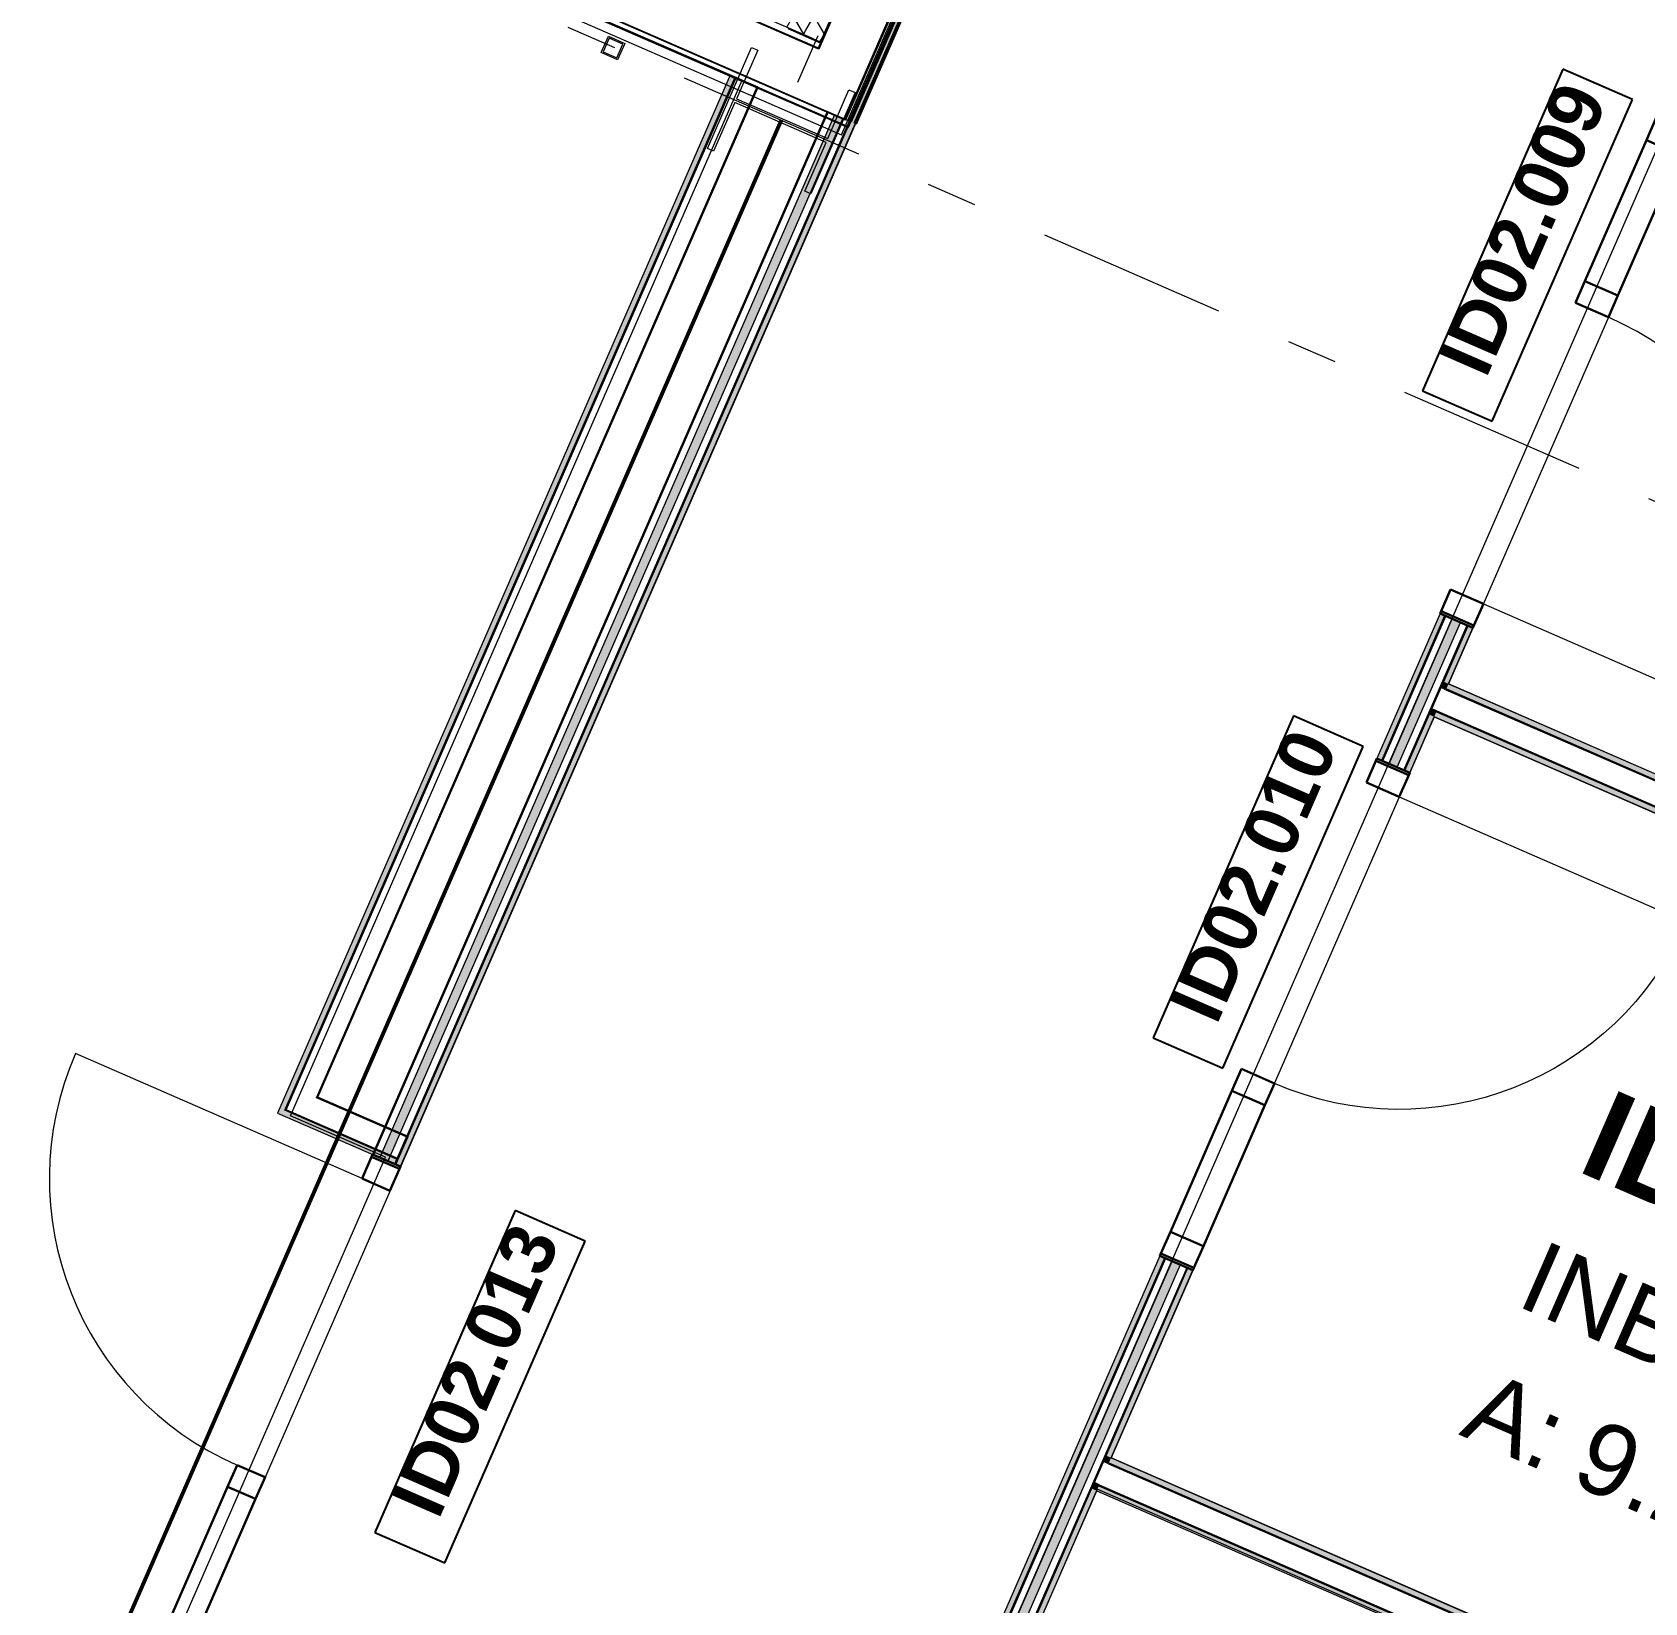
# Model space of a CAD drawing. Header units: millimetres. Extents: x -50172 to 90294, y -80883 to 956680.
# Drawn here: x -126 to 4361, y -10666 to -6295 of the extents above; entities that cross this region are included whole.
import ezdxf
from ezdxf.enums import TextEntityAlignment as Align

# ---------------------------------------------------------------- set-up
doc = ezdxf.new("R2010")
doc.units = ezdxf.units.MM
doc.header["$MEASUREMENT"] = 0
doc.linetypes.add('Double Dashed', pattern=[1093.611073, 529.166651, -211.666656, 141.111112, -211.666656])
for name, color, linetype in [('A-25-M_Wall_Int', 7, 'Continuous'), ('COLUMN.IFC Import', 7, 'Continuous'), ('New_A-05-M_Gross_Int_Circulation', 7, 'Continuous'), ('New_A-15-MG_Structural_Grid_Phase_2', 7, 'Continuous'), ('New_A-20-M_Floor_Slab', 7, 'Continuous'), ('New_A-25-M_Wall_Ext', 7, 'Continuous'), ('New_A-25-M_Wall_Int', 7, 'Continuous'), ('New_A-35-M_FFE-Zone', 7, 'Continuous'), ('New_ArchiCAD Door Markers', 7, 'Continuous'), ('New_ArchiCAD Doors', 7, 'Continuous')]:
    doc.layers.add(name, color=color, linetype=linetype)
for name, color, linetype, lineweight, true_color in [('A-25-M_Wall_Int_Pen_No__107', 7, 'Continuous', 15, 0xa6a6a6), ('A-25-M_Wall_Int_Pen_No__27', 7, 'Continuous', 50, 0x2a2a2a), ('New_A-05-M_Gross_Int_Circulation_Pen_No__74', 7, 'Continuous', 20, 0x606060), ('New_A-15-MG_Structural_Grid_Phase_2_Pen_No__222', 7, 'Continuous', 13, 0x65af33), ('New_A-25-M_Wall_Ext_Pen_No__107', 7, 'Continuous', 15, 0xa6a6a6), ('New_A-25-M_Wall_Int_Pen_No__107', 7, 'Continuous', 15, 0xa6a6a6), ('New_A-35-M_FFE-Zone_Pen_No__74', 7, 'Continuous', 20, 0x606060), ('New_ArchiCAD Doors_Pen_No__43', 7, 'Continuous', 30, 0x444444), ('New_ArchiCAD Doors_Pen_No__63', 7, 'Continuous', 20, 0x606060)]:
    doc.layers.add(name, color=color, linetype=linetype, lineweight=lineweight, true_color=true_color)
for name, color, linetype, lineweight in [('COLUMN.IFC Import_Pen_No__2', 8, 'Continuous', 15), ('New_A-20-M_Floor_Slab_Pen_No__89', 8, 'Continuous', 20), ('New_A-25-M_Wall_Ext_Pen_No__1', 7, 'Continuous', 13), ('New_A-25-M_Wall_Ext_Pen_No__87', 8, 'Continuous', 20), ('New_A-25-M_Wall_Int_Pen_No__1', 7, 'Continuous', 13), ('New_A-95-P_Drawing_Pen_No__156', 5, 'Continuous', 50), ('New_ArchiCAD Door Markers_Pen_No__1', 7, 'Continuous', 13), ('New_ArchiCAD Door Markers_Pen_No__5', 7, 'Continuous', 25), ('New_ArchiCAD Doors_Pen_No__1', 7, 'Continuous', 13), ('New_ArchiCAD Zone Stamps_Pen_No__9', 7, 'Continuous', 13)]:
    doc.layers.add(name, color=color, linetype=linetype, lineweight=lineweight)
doc.styles.add('GENERATED_STYLE_1', font='')
doc.styles.add('GENERATED_STYLE_2', font='')
doc.styles.add('GENERATED_STYLE_3', font='')
doc.styles.add('GENERATED_STYLE_4', font='')
doc.styles.get('GENERATED_STYLE_1').set_extended_font_data('Swis721 BT', bold=True)
doc.styles.get('GENERATED_STYLE_2').set_extended_font_data('Arial', bold=True)
doc.styles.get('GENERATED_STYLE_3').set_extended_font_data('Arial')
doc.styles.get('GENERATED_STYLE_4').set_extended_font_data('Swis721 BT')
doc.linetypes.add('Double Slash', pattern='A,0,[1,EC-MA-00-02-DR-A-00368 Phase 2 Central Wing Second Floor GA-S2-P161.Shx,S=15.679012,R=0,X=0,Y=0],-1975.555563,0', length=1975.555563)
pattern_1 = [(60, (0, 0), (-43.30127, 25), []), (120, (0, 0), (43.30127, 25), [])]
pattern_2 = [(0, (0, 0), (0, 200), [])]
pattern_3 = [(156.4404, (0, 0), (69.2305, 158.7675), [0, -100]), (156.4404, (-80.45, -59.4), (69.2305, 158.7675), [0, -100])]

# ---------------------------------------------------------------- blocks, each defined once
blk = doc.blocks.new('PA_Waiting_INB 2110_10_1', base_point=(-1510.8, -9767.7))
at = {"layer": 'New_A-05-M_Gross_Int_Circulation_Pen_No__74', "linetype": 'Continuous'}
for p, q in [((1849.2, -6429), (-1090.5, -5147.1)), ((592.6, -9311), (1849.2, -6429)), ((856.7, -9426.2), (592.6, -9311)), ((253.1, -10810.3), (856.7, -9426.2))]:
    blk.add_line(p, q, dxfattribs=at)
at = {"layer": 'New_ArchiCAD Zone Stamps_Pen_No__9'}
for tag, height, style, p in [('ROOM_NAME', 250, 'GENERATED_STYLE_2', (-1863.3, -8417.5)), ('zoneNameLine2', 250, 'GENERATED_STYLE_2', (-2051.7, -8849.7)), ('ROOM_NUMBER', 200, 'GENERATED_STYLE_3', (-2240.1, -9270.4)), ('measuredAreaCode', 200, 'GENERATED_STYLE_3', (-2397.1, -9630.5)), ('DUMMY_649', 200, 'GENERATED_STYLE_3', (-2089.7, -9764.5)), ('DUMMY_650', 200, 'GENERATED_STYLE_3', (-1600.4, -9977.9)), ('DUMMY_651', 133.3, 'GENERATED_STYLE_3', (-1321.1, -10084.5))]:
    blk.add_attdef(tag, text='', height=height, rotation=336.4404, dxfattribs=dict(at, style=style)).set_placement(p, align=Align.TOP_LEFT)
blk = doc.blocks.new('Corridor 03-Second_INB 2158_22_1', base_point=(54.1, -14767.2))
at = {"layer": 'New_A-05-M_Gross_Int_Circulation_Pen_No__74', "linetype": 'Continuous'}
for p, q in [((4139.7, -2019.4), (-3832.6, -20302.4)), ((-4600.5, -27249.5), (6195.4, -2490.9))]:
    blk.add_line(p, q, dxfattribs=at)
at = {"layer": 'New_ArchiCAD Zone Stamps_Pen_No__9'}
for tag, height, style, p in [('zoneNameLine2', 250, 'GENERATED_STYLE_2', (-1206.8, -16020.4)), ('ROOM_NAME', 250, 'GENERATED_STYLE_2', (-1638.9, -15832)), ('measuredAreaCode', 200, 'GENERATED_STYLE_3', (-414.5, -16354.4)), ('DUMMY_650', 200, 'GENERATED_STYLE_3', (-67.1, -15557.7)), ('ROOM_NUMBER', 200, 'GENERATED_STYLE_3', (-774.6, -16197.4)), ('DUMMY_651', 133.3, 'GENERATED_STYLE_3', (54.7, -15263.2)), ('DUMMY_649', 200, 'GENERATED_STYLE_3', (-280.5, -16047))]:
    blk.add_attdef(tag, text='', height=height, rotation=66.4404, dxfattribs=dict(at, style=style)).set_placement(p, align=Align.TOP_LEFT)
blk = doc.blocks.new('Single Office_INB 2114_25_1', base_point=(5777.8, -7983.6))
at = {"layer": 'New_A-35-M_FFE-Zone_Pen_No__74', "linetype": 'Continuous'}
for p, q in [((4714.8, -6046.2), (3815.4, -8108.7)), ((3815.4, -8108.7), (7547.1, -9735.9))]:
    blk.add_line(p, q, dxfattribs=at)
at = {"layer": 'New_ArchiCAD Zone Stamps_Pen_No__9'}
for tag, height, style, p in [('ROOM_NAME', 250, 'GENERATED_STYLE_2', (5276.7, -6568.6)), ('zoneNameLine2', 250, 'GENERATED_STYLE_2', (5088.2, -7000.8)), ('ROOM_NUMBER', 200, 'GENERATED_STYLE_3', (4899.8, -7421.5)), ('measuredAreaCode', 200, 'GENERATED_STYLE_3', (4742.8, -7781.6)), ('DUMMY_649', 200, 'GENERATED_STYLE_3', (5050.2, -7915.6)), ('DUMMY_650', 200, 'GENERATED_STYLE_3', (5399.7, -8068)), ('DUMMY_651', 133.3, 'GENERATED_STYLE_3', (5679, -8174.6))]:
    blk.add_attdef(tag, text='', height=height, rotation=336.4404, dxfattribs=dict(at, style=style)).set_placement(p, align=Align.TOP_LEFT)
blk = doc.blocks.new('Single Office_INB 2113_26_1', base_point=(4956.9, -9895.4))
at = {"layer": 'New_A-35-M_FFE-Zone_Pen_No__74', "linetype": 'Continuous'}
for p, q in [((3775.5, -8200.4), (2876.1, -10262.8)), ((7507.1, -9827.5), (3775.5, -8200.4)), ((2876.1, -10262.8), (6607.8, -11890))]:
    blk.add_line(p, q, dxfattribs=at)
at = {"layer": 'New_ArchiCAD Zone Stamps_Pen_No__9'}
for tag, height, style, p in [('ROOM_NAME', 250, 'GENERATED_STYLE_2', (4455.7, -8801)), ('zoneNameLine2', 250, 'GENERATED_STYLE_2', (4267.3, -9233.2)), ('ROOM_NUMBER', 200, 'GENERATED_STYLE_3', (4078.9, -9653.9)), ('measuredAreaCode', 200, 'GENERATED_STYLE_3', (3921.8, -10014)), ('DUMMY_649', 200, 'GENERATED_STYLE_3', (4229.2, -10148)), ('DUMMY_650', 200, 'GENERATED_STYLE_3', (4578.8, -10300.4)), ('DUMMY_651', 133.3, 'GENERATED_STYLE_3', (4858, -10407))]:
    blk.add_attdef(tag, text='', height=height, rotation=336.4404, dxfattribs=dict(at, style=style)).set_placement(p, align=Align.TOP_LEFT)
blk = doc.blocks.new('Single Office_INB 2109_27_1', base_point=(3821.6, -12313.9))
at = {"layer": 'New_A-35-M_FFE-Zone_Pen_No__74', "linetype": 'Continuous'}
for p, q in [((2837.9, -10350.4), (1936.8, -12416.9)), ((6587, -11985.2), (2837.9, -10350.4))]:
    blk.add_line(p, q, dxfattribs=at)
at = {"layer": 'New_ArchiCAD Zone Stamps_Pen_No__9'}
for tag, height, style, p in [('ROOM_NAME', 250, 'GENERATED_STYLE_2', (3482.7, -10969.7)), ('zoneNameLine2', 250, 'GENERATED_STYLE_2', (3294.3, -11401.8)), ('ROOM_NUMBER', 200, 'GENERATED_STYLE_3', (3105.8, -11822.5)), ('measuredAreaCode', 200, 'GENERATED_STYLE_3', (2948.8, -12182.6)), ('DUMMY_649', 200, 'GENERATED_STYLE_3', (3256.2, -12316.7)), ('DUMMY_650', 200, 'GENERATED_STYLE_3', (3605.7, -12469.1)), ('DUMMY_651', 133.3, 'GENERATED_STYLE_3', (3885, -12575.6))]:
    blk.add_attdef(tag, text='', height=height, rotation=336.4404, dxfattribs=dict(at, style=style)).set_placement(p, align=Align.TOP_LEFT)
blk = doc.blocks.new('Slab_4_1', base_point=(-34879.7, -33019))
at = {"layer": 'New_A-20-M_Floor_Slab_Pen_No__89', "linetype": 'Continuous', "flags": 128}
blk.add_lwpolyline([(10933.1, -26822.8), (1863.4, -22868), (9871.7, -4502.5), (4224.7, -2040.2), (4133, -2000.1), (2145.4, -6558.2), (-3142, -4252.6), (-10743.6, -11326.4), (-11126.4, -10915), (-34879.7, -33019)], dxfattribs=at)
blk = doc.blocks.new('Slab_15_1', base_point=(4125, -1996.7))
at = {"layer": 'New_A-20-M_Floor_Slab_Pen_No__89', "linetype": 'Continuous', "flags": 128}
blk.add_lwpolyline([(4125, -1996.7), (827.5, -558.8), (-3165, -4274), (2126, -6581.1)], close=True, dxfattribs=at)
blk = doc.blocks.new('Wall_130_1', base_point=(2784.5, -10222.8))
at = {"layer": 'New_A-25-M_Wall_Int_Pen_No__107', "linetype": 'Continuous', "lineweight": 0, "true_color": 0x535353}
for points in [[(2868.9, -10279.3), (6614.3, -11912.5), (6615.5, -11909.7), (2870.1, -10276.6)], [(2842.2, -10340.7), (6587.6, -11973.9), (6588.8, -11971.2), (2843.4, -10338)]]:
    blk.add_hatch(color=251, dxfattribs=at).paths.add_polyline_path(points)
at = {"layer": 'New_A-25-M_Wall_Int_Pen_No__107', "linetype": 'Continuous'}
for points in [[(2870.1, -10276.6), (6615.5, -11909.7), (6621.5, -11896), (2876.1, -10262.8)], [(2836.2, -10354.5), (6581.6, -11987.6), (6587.6, -11973.9), (2842.2, -10340.7)]]:
    blk.add_hatch(color=256, dxfattribs=at).paths.add_polyline_path(points)
at = {"layer": 'New_A-25-M_Wall_Int_Pen_No__1', "linetype": 'Continuous'}
for p, q in [((2870.1, -10276.6), (6615.5, -11909.7)), ((2868.9, -10279.3), (6614.3, -11912.5)), ((2842.2, -10340.7), (6587.6, -11973.9)), ((2843.4, -10338), (6588.8, -11971.2))]:
    blk.add_line(p, q, dxfattribs=at)
at = {"layer": 'New_A-25-M_Wall_Int_Pen_No__1', "linetype": 'Continuous', "flags": 128}
for points in [[(6621.5, -11896), (2876.1, -10262.8)], [(2836.2, -10354.5), (6581.6, -11987.6)], [(6588.8, -11971.2), (6614.3, -11912.5)], [(6614.3, -11912.5), (6615.5, -11909.7)], [(6615.5, -11909.7), (6621.5, -11896)], [(6581.6, -11987.6), (6587.6, -11973.9)], [(6587.6, -11973.9), (6588.8, -11971.2)]]:
    blk.add_lwpolyline(points, dxfattribs=at)
blk = doc.blocks.new('Wall_131_1', base_point=(3723.8, -8068.7))
at = {"layer": 'New_A-25-M_Wall_Int_Pen_No__107', "linetype": 'Continuous', "lineweight": 0, "true_color": 0x535353}
for points in [[(3808.2, -8125.2), (7553.6, -9758.4), (7554.8, -9755.6), (3809.4, -8122.4)], [(3781.5, -8186.6), (7526.9, -9819.8), (7528.1, -9817), (3782.7, -8183.9)]]:
    blk.add_hatch(color=251, dxfattribs=at).paths.add_polyline_path(points)
at = {"layer": 'New_A-25-M_Wall_Int_Pen_No__107', "linetype": 'Continuous'}
for points in [[(3809.4, -8122.4), (7554.8, -9755.6), (7560.8, -9741.9), (3815.4, -8108.7)], [(3775.5, -8200.4), (7520.9, -9833.5), (7526.9, -9819.8), (3781.5, -8186.6)]]:
    blk.add_hatch(color=256, dxfattribs=at).paths.add_polyline_path(points)
at = {"layer": 'New_A-25-M_Wall_Int_Pen_No__1', "linetype": 'Continuous'}
for p, q in [((3809.4, -8122.4), (7554.8, -9755.6)), ((3808.2, -8125.2), (7553.6, -9758.4)), ((3781.5, -8186.6), (7526.9, -9819.8)), ((3782.7, -8183.9), (7528.1, -9817))]:
    blk.add_line(p, q, dxfattribs=at)
at = {"layer": 'New_A-25-M_Wall_Int_Pen_No__1', "linetype": 'Continuous', "flags": 128}
for points in [[(7547.1, -9735.9), (3815.4, -8108.7)], [(3775.5, -8200.4), (7520.9, -9833.5)], [(7528.1, -9817), (7553.6, -9758.4)], [(7553.6, -9758.4), (7554.8, -9755.6)], [(7554.8, -9755.6), (7560.8, -9741.9)], [(7520.9, -9833.5), (7526.9, -9819.8)], [(7526.9, -9819.8), (7528.1, -9817)]]:
    blk.add_lwpolyline(points, dxfattribs=at)
blk = doc.blocks.new('Wall_156_1', base_point=(556.4, -9303.3))
at = {"layer": 'New_A-25-M_Wall_Int_Pen_No__107', "linetype": 'Continuous'}
blk.add_hatch(color=256, dxfattribs=at).paths.add_polyline_path([(576.2, -9295.6), (1829.8, -6420.6), (1816.1, -6414.6), (556.4, -9303.3)])
at = {"layer": 'New_A-25-M_Wall_Int_Pen_No__107', "linetype": 'Continuous', "lineweight": 0, "true_color": 0x535353}
for points in [[(580.1, -9294), (1832.6, -6421.8), (1829.8, -6420.6), (576.2, -9295.6)], [(668.3, -9259.4), (1894, -6448.5), (1891.2, -6447.4), (664.4, -9261)]]:
    blk.add_hatch(color=251, dxfattribs=at).paths.add_polyline_path(points)
at = {"layer": 'New_A-25-M_Wall_Int_Pen_No__1', "linetype": 'Continuous'}
for p, q in [((576.2, -9295.6), (1829.8, -6420.6)), ((580.1, -9294), (1832.6, -6421.8)), ((664.4, -9261), (1891.2, -6447.4))]:
    blk.add_line(p, q, dxfattribs=at)
at = {"layer": 'New_A-25-M_Wall_Int_Pen_No__1', "linetype": 'Continuous', "flags": 128}
for points in [[(1816.1, -6414.6), (556.4, -9303.3)], [(1894, -6448.5), (1816.1, -6414.6)], [(668.3, -9259.4), (1894, -6448.5)]]:
    blk.add_lwpolyline(points, dxfattribs=at)
blk = doc.blocks.new('Wall_157_1', base_point=(885.8, -9446.9))
at = {"layer": 'New_A-25-M_Wall_Int_Pen_No__107', "linetype": 'Continuous', "lineweight": 0, "true_color": 0x535353}
for points in [[(919.7, -9369), (668.3, -9259.4), (664.4, -9261), (918.5, -9371.8)], [(893, -9430.5), (580.1, -9294), (576.2, -9295.6), (891.8, -9433.2)]]:
    blk.add_hatch(color=251, dxfattribs=at).paths.add_polyline_path(points)
at = {"layer": 'New_A-25-M_Wall_Int_Pen_No__107', "linetype": 'Continuous'}
blk.add_hatch(color=256, dxfattribs=at).paths.add_polyline_path([(891.8, -9433.2), (576.2, -9295.6), (556.4, -9303.3), (885.8, -9446.9)])
at = {"layer": 'New_A-25-M_Wall_Int_Pen_No__1', "linetype": 'Continuous'}
for p, q in [((918.5, -9371.8), (664.4, -9261)), ((891.8, -9433.2), (576.2, -9295.6)), ((893, -9430.5), (580.1, -9294))]:
    blk.add_line(p, q, dxfattribs=at)
at = {"layer": 'New_A-25-M_Wall_Int_Pen_No__1', "linetype": 'Continuous', "flags": 128}
for points in [[(919.7, -9369), (668.3, -9259.4)], [(556.4, -9303.3), (885.8, -9446.9)], [(885.8, -9446.9), (919.7, -9369)]]:
    blk.add_lwpolyline(points, dxfattribs=at)
blk = doc.blocks.new('*X754')
at = {"layer": 'New_A-25-M_Wall_Int_Pen_No__107', "linetype": 'Continuous'}
blk.add_hatch(color=256, dxfattribs=at).paths.add_polyline_path([(2550.6, -10851.8), (2573.5, -10861.8), (3069.1, -9725.1), (3046.2, -9715.1)])
blk = doc.blocks.new('*X755')
at = {"layer": 'New_A-25-M_Wall_Int_Pen_No__107', "linetype": 'Continuous'}
blk.add_hatch(color=256, dxfattribs=at).paths.add_polyline_path([(3649.8, -8331), (3672.7, -8341), (3848.6, -7937.7), (3825.6, -7927.7)])
blk = doc.blocks.new('Door with Sidelight on Side 2 19_2')
at = {"layer": 'New_ArchiCAD Doors_Pen_No__1', "linetype": 'Continuous'}
for p, q in [((-755, -15), (-755, 0)), ((755, -15), (755, 0)), ((-755, -18), (-755, -15)), ((-755, -38), (-755, -18)), ((-755, -63), (-755, -38)), ((755, -18), (755, -15)), ((755, -38), (755, -18)), ((755, -63), (755, -38)), ((-755, -82), (-755, -63)), ((-755, -85), (-755, -82)), ((-755, -100), (-755, -85)), ((755, -82), (755, -63)), ((755, -85), (755, -82)), ((755, -100), (755, -85))]:
    blk.add_line(p, q, dxfattribs=at)
at = {"layer": 'New_ArchiCAD Doors_Pen_No__43', "linetype": 'Continuous'}
for p, q in [((-748, 0), (-755, 0)), ((-755, 0), (-755, -100)), ((-682, 0), (-748, 0)), ((-748, 0), (-748, -100)), ((-254, 0), (-682, 0)), ((-682, 0), (-682, -100)), ((-682, -100), (-682, 0)), ((-254, -100), (-254, 0)), ((-188, 0), (-254, 0)), ((-254, 0), (-254, -100)), ((-188, -100), (-188, 0)), ((748, 0), (682, 0)), ((682, 0), (682, -100)), ((748, 0), (755, 0)), ((748, -100), (748, 0)), ((755, 0), (755, -100)), ((-748, -100), (-755, -100)), ((-748, -100), (-682, -100)), ((-682, -100), (-254, -100)), ((-254, -100), (-188, -100)), ((682, -100), (748, -100)), ((748, -100), (755, -100))]:
    blk.add_line(p, q, dxfattribs=at)
at = {"layer": 'New_ArchiCAD Doors_Pen_No__63', "linetype": 'Continuous'}
blk.add_line((682, 0), (682, 870), dxfattribs=at)
blk.add_arc((682, 0), 870, 90, 180, dxfattribs=at)
blk = doc.blocks.new('Door Stamp 17_54')
at = {"layer": 'New_ArchiCAD Door Markers_Pen_No__5', "linetype": 'Continuous'}
for p, q in [((770.5, 292.3), (-206.6, 292.3)), ((-206.6, 292.3), (-206.6, 80.5)), ((770.5, 80.5), (770.5, 292.3)), ((-206.6, 80.5), (770.5, 80.5)), ((-206.6, 80.5), (770.5, 80.5))]:
    blk.add_line(p, q, dxfattribs=at)
at = {"layer": 'New_ArchiCAD Door Markers_Pen_No__1', "style": 'GENERATED_STYLE_1'}
blk.add_attdef('AC_WIDO_ID', text='', height=150, dxfattribs=at).set_placement((-147.8, 124.7), align=Align.BOTTOM_LEFT)
blk = doc.blocks.new('Door with Sidelight on Side 2 19')
at = {"layer": 'New_ArchiCAD Doors_Pen_No__1', "linetype": 'Continuous'}
for p, q in [((-755, 0), (-755, -15)), ((755, 0), (755, -15)), ((-755, -15), (-755, -18)), ((-755, -18), (-755, -38)), ((-755, -38), (-755, -63)), ((755, -15), (755, -18)), ((755, -18), (755, -38)), ((755, -38), (755, -63)), ((-755, -63), (-755, -82)), ((-755, -82), (-755, -85)), ((-755, -85), (-755, -100)), ((755, -63), (755, -82)), ((755, -82), (755, -85)), ((755, -85), (755, -100))]:
    blk.add_line(p, q, dxfattribs=at)
at = {"layer": 'New_ArchiCAD Doors_Pen_No__43', "linetype": 'Continuous'}
for p, q in [((-748, 0), (-755, 0)), ((-755, 0), (-755, -100)), ((-682, 0), (-748, 0)), ((-748, 0), (-748, -100)), ((-254, 0), (-682, 0)), ((-682, 0), (-682, -100)), ((-682, -100), (-682, 0)), ((-254, -100), (-254, 0)), ((-188, 0), (-254, 0)), ((-254, 0), (-254, -100)), ((-188, -100), (-188, 0)), ((748, 0), (682, 0)), ((682, 0), (682, -100)), ((748, 0), (755, 0)), ((748, -100), (748, 0)), ((755, 0), (755, -100)), ((-748, -100), (-755, -100)), ((-748, -100), (-682, -100)), ((-682, -100), (-254, -100)), ((-254, -100), (-188, -100)), ((682, -100), (748, -100)), ((748, -100), (755, -100))]:
    blk.add_line(p, q, dxfattribs=at)
at = {"layer": 'New_ArchiCAD Doors_Pen_No__63', "linetype": 'Continuous'}
blk.add_line((682, 0), (682, 870), dxfattribs=at)
blk.add_arc((682, 0), 870, 90, 180, dxfattribs=at)
blk = doc.blocks.new('Door Stamp 17_56')
at = {"layer": 'New_ArchiCAD Door Markers_Pen_No__5', "linetype": 'Continuous'}
for p, q in [((770.5, 260), (-206.6, 260)), ((-206.6, 260), (-206.6, 48.3)), ((770.5, 48.3), (770.5, 260)), ((-206.6, 48.3), (770.5, 48.3)), ((-206.6, 48.3), (770.5, 48.3))]:
    blk.add_line(p, q, dxfattribs=at)
at = {"layer": 'New_ArchiCAD Door Markers_Pen_No__1', "style": 'GENERATED_STYLE_1'}
blk.add_attdef('AC_WIDO_ID', text='', height=150, dxfattribs=at).set_placement((-147.8, 93.1), align=Align.BOTTOM_LEFT)
blk = doc.blocks.new('Wall_289_1', base_point=(-1916.9, -21004.6))
at = {"layer": 'New_A-25-M_Wall_Int_Pen_No__107', "linetype": 'Continuous'}
for points in [[(3791.7, -7912.9), (3615.9, -8316.2), (3629.6, -8322.2), (3805.5, -7918.9)], [(3801.7, -8102.7), (3815.4, -8108.7), (3883.4, -7952.9), (3869.6, -7946.9)], [(3801.7, -8102.7), (3795.7, -8116.4), (3809.4, -8122.4), (3815.4, -8108.7)], [(3761.7, -8194.4), (3693.8, -8350.2), (3707.5, -8356.2), (3775.5, -8200.4)], [(3767.7, -8180.6), (3761.7, -8194.4), (3775.5, -8200.4), (3781.5, -8186.6)], [(2516.7, -10837), (2530.4, -10843), (3026.1, -9706.3), (3012.3, -9700.3)], [(2862.4, -10256.8), (2876.1, -10262.8), (3104, -9740.3), (3090.2, -9734.3)], [(2862.4, -10256.8), (2856.4, -10270.6), (2870.1, -10276.6), (2876.1, -10262.8)], [(2594.6, -10871), (2608.3, -10877), (2836.2, -10354.5), (2822.4, -10348.5)], [(2828.4, -10334.7), (2822.4, -10348.5), (2836.2, -10354.5), (2842.2, -10340.7)]]:
    blk.add_hatch(color=256, dxfattribs=at).paths.add_polyline_path(points)
at = {"layer": 'New_A-25-M_Wall_Int_Pen_No__107', "linetype": 'Continuous', "lineweight": 0, "true_color": 0x535353}
for points in [[(3629.6, -8322.2), (3632.4, -8323.4), (3808.2, -7920.1), (3805.5, -7918.9)], [(3766.2, -8176.7), (3768.9, -8177.9), (3869.6, -7946.9), (3866.9, -7945.7)], [(3795.7, -8116.4), (3794.5, -8119.2), (3808.2, -8125.2), (3809.4, -8122.4)], [(3765, -8179.4), (3691, -8349), (3693.8, -8350.2), (3767.7, -8180.6)], [(3766.2, -8176.7), (3765, -8179.4), (3767.7, -8180.6), (3768.9, -8177.9)], [(3768.9, -8177.9), (3767.7, -8180.6), (3781.5, -8186.6), (3782.7, -8183.9)], [(2530.4, -10843), (2533.2, -10844.2), (3028.8, -9707.5), (3026.1, -9706.3)], [(3087.5, -9733.1), (2826.9, -10330.8), (2829.6, -10332), (3090.2, -9734.3)], [(2856.4, -10270.6), (2855.2, -10273.3), (2868.9, -10279.3), (2870.1, -10276.6)], [(2825.7, -10333.5), (2591.8, -10869.8), (2594.6, -10871), (2828.4, -10334.7)], [(2826.9, -10330.8), (2825.7, -10333.5), (2828.4, -10334.7), (2829.6, -10332)], [(2829.6, -10332), (2828.4, -10334.7), (2842.2, -10340.7), (2843.4, -10338)]]:
    blk.add_hatch(color=251, dxfattribs=at).paths.add_polyline_path(points)
at = {"layer": 'New_A-25-M_Wall_Int_Pen_No__1', "linetype": 'Continuous'}
for p, q in [((3629.6, -8322.2), (3805.5, -7918.9)), ((3632.4, -8323.4), (3808.2, -7920.1)), ((3649.8, -8331), (3825.6, -7927.7)), ((3672.7, -8341), (3848.6, -7937.7)), ((3791.7, -7912.9), (3805.5, -7918.9)), ((3805.5, -7918.9), (3808.2, -7920.1)), ((3808.2, -7920.1), (3825.6, -7927.7)), ((3825.6, -7927.7), (3848.6, -7937.7)), ((3848.6, -7937.7), (3866.9, -7945.7)), ((3691, -8349), (3866.9, -7945.7)), ((3768.9, -8177.9), (3869.6, -7946.9)), ((3866.9, -7945.7), (3869.6, -7946.9)), ((3869.6, -7946.9), (3883.4, -7952.9)), ((3808.2, -8125.2), (3794.5, -8119.2)), ((3809.4, -8122.4), (3795.7, -8116.4)), ((3693.8, -8350.2), (3767.7, -8180.6)), ((3767.7, -8180.6), (3781.5, -8186.6)), ((3782.7, -8183.9), (3768.9, -8177.9)), ((3629.6, -8322.2), (3615.9, -8316.2)), ((3632.4, -8323.4), (3629.6, -8322.2)), ((3649.8, -8331), (3632.4, -8323.4)), ((3672.7, -8341), (3649.8, -8331)), ((3691, -8349), (3672.7, -8341)), ((3693.8, -8350.2), (3691, -8349)), ((3707.5, -8356.2), (3693.8, -8350.2)), ((2530.4, -10843), (3026.1, -9706.3)), ((2533.2, -10844.2), (3028.8, -9707.5)), ((2550.6, -10851.8), (3046.2, -9715.1)), ((2573.5, -10861.8), (3069.1, -9725.1)), ((2591.8, -10869.8), (3087.5, -9733.1)), ((2829.6, -10332), (3090.2, -9734.3)), ((3026.1, -9706.3), (3012.3, -9700.3)), ((3028.8, -9707.5), (3026.1, -9706.3)), ((3046.2, -9715.1), (3028.8, -9707.5)), ((3069.1, -9725.1), (3046.2, -9715.1)), ((3087.5, -9733.1), (3069.1, -9725.1)), ((3090.2, -9734.3), (3087.5, -9733.1)), ((3104, -9740.3), (3090.2, -9734.3)), ((2868.9, -10279.3), (2855.2, -10273.3)), ((2870.1, -10276.6), (2856.4, -10270.6)), ((2594.6, -10871), (2828.4, -10334.7)), ((2828.4, -10334.7), (2842.2, -10340.7)), ((2843.4, -10338), (2829.6, -10332))]:
    blk.add_line(p, q, dxfattribs=at)
at = {"layer": 'New_A-25-M_Wall_Int_Pen_No__1', "linetype": 'Continuous', "flags": 128}
for points in [[(3791.7, -7912.9), (3615.9, -8316.2)], [(3815.4, -8108.7), (3883.4, -7952.9)], [(3707.5, -8356.2), (3775.5, -8200.4)], [(3012.3, -9700.3), (2516.7, -10837)], [(2876.1, -10262.8), (3104, -9740.3)], [(2608.3, -10877), (2836.2, -10354.5)]]:
    blk.add_lwpolyline(points, dxfattribs=at)
at = {"layer": 'New_A-25-M_Wall_Int', "color": 250, "lineweight": 50, "true_color": 0x2a2a2a}
for name in ['*X755', '*X754']:
    blk.add_blockref(name, (0, 0), dxfattribs=at)
at = {"layer": 'New_ArchiCAD Door Markers'}
ref = blk.add_blockref('Door Stamp 17_54', (4093.5, -7220.8), dxfattribs=dict(at, rotation=66.44041158399823))
ref.add_attrib('AC_WIDO_ID', 'ID02.009', dxfattribs={"layer": 'New_ArchiCAD Door Markers_Pen_No__1', "color": 7, "height": 150, "rotation": 66.4404, "style": 'GENERATED_STYLE_1'}).set_placement((3960.6, -7279.9), align=Align.BOTTOM_LEFT)
ref = blk.add_blockref('Door Stamp 17_56', (3314.1, -9008.3), dxfattribs=dict(at, rotation=66.44041158399823))
ref.add_attrib('AC_WIDO_ID', 'ID02.010', dxfattribs={"layer": 'New_ArchiCAD Door Markers_Pen_No__1', "color": 7, "height": 150, "rotation": 66.4404, "style": 'GENERATED_STYLE_1'}).set_placement((3210.8, -9079.7), align=Align.BOTTOM_LEFT)
at = {"layer": 'New_ArchiCAD Doors', "color": 251, "linetype": 'Continuous', "lineweight": 20, "true_color": 0x606060, "zscale": 1000, "rotation": 246.4404115839982}
blk.add_blockref('Door with Sidelight on Side 2 19_2', (4185.2, -7260.8), dxfattribs=at)
at = {"layer": 'New_ArchiCAD Doors', "color": 251, "linetype": 'Continuous', "lineweight": 20, "true_color": 0x606060, "xscale": -1, "zscale": 1000, "rotation": 246.4404115839982}
blk.add_blockref('Door with Sidelight on Side 2 19', (3405.7, -9048.3), dxfattribs=at)
blk = doc.blocks.new('*X772')
at = {"layer": 'New_A-25-M_Wall_Int_Pen_No__107', "linetype": 'Continuous'}
blk.add_hatch(color=256, dxfattribs=at).paths.add_polyline_path([(2106.4, -6524.8), (840.7, -9427.3), (863.7, -9437.3), (2129.3, -6534.8)])
blk = doc.blocks.new('Door with Sidelight on Side 2 19_3')
at = {"layer": 'New_ArchiCAD Doors_Pen_No__1', "linetype": 'Continuous'}
for p, q in [((-755, 0), (-755, -3)), ((755, 0), (755, -3)), ((-755, -3), (-755, -22)), ((-755, -22), (-755, -47)), ((755, -3), (755, -22)), ((755, -22), (755, -47)), ((-755, -47), (-755, -67)), ((-755, -67), (-755, -70)), ((-755, -70), (-755, -85)), ((755, -47), (755, -67)), ((755, -67), (755, -70)), ((755, -70), (755, -85))]:
    blk.add_line(p, q, dxfattribs=at)
at = {"layer": 'New_ArchiCAD Doors_Pen_No__43', "linetype": 'Continuous'}
for p, q in [((-748, 0), (-755, 0)), ((-755, 0), (-755, -85)), ((-682, 0), (-748, 0)), ((-748, 0), (-748, -85)), ((-254, 0), (-682, 0)), ((-682, 0), (-682, -85)), ((-682, -85), (-682, 0)), ((-254, -85), (-254, 0)), ((-188, 0), (-254, 0)), ((-254, 0), (-254, -85)), ((-188, -85), (-188, 0)), ((748, 0), (682, 0)), ((682, 0), (682, -85)), ((748, 0), (755, 0)), ((748, -85), (748, 0)), ((755, 0), (755, -85)), ((-748, -85), (-755, -85)), ((-748, -85), (-682, -85)), ((-682, -85), (-254, -85)), ((-254, -85), (-188, -85)), ((682, -85), (748, -85)), ((748, -85), (755, -85))]:
    blk.add_line(p, q, dxfattribs=at)
at = {"layer": 'New_ArchiCAD Doors_Pen_No__63', "linetype": 'Continuous'}
blk.add_line((682, 0), (682, 870), dxfattribs=at)
blk.add_arc((682, 0), 870, 90, 180, dxfattribs=at)
blk = doc.blocks.new('Door Stamp 17_60')
at = {"layer": 'New_ArchiCAD Door Markers_Pen_No__5', "linetype": 'Continuous'}
for p, q in [((770.5, -426.9), (-206.6, -426.9)), ((-206.6, -426.9), (-206.6, -638.7)), ((770.5, -638.7), (770.5, -426.9)), ((-206.6, -638.7), (770.5, -638.7)), ((-206.6, -638.7), (770.5, -638.7))]:
    blk.add_line(p, q, dxfattribs=at)
at = {"layer": 'New_ArchiCAD Door Markers_Pen_No__1', "style": 'GENERATED_STYLE_1'}
blk.add_attdef('AC_WIDO_ID', text='', height=150, dxfattribs=at).set_placement((-147.8, -593.9), align=Align.BOTTOM_LEFT)
blk = doc.blocks.new('Wall_292_1', base_point=(-1449.1, -14836.2))
at = {"layer": 'New_A-25-M_Wall_Int_Pen_No__107', "linetype": 'Continuous', "lineweight": 0, "true_color": 0x535353}
for points in [[(2086.2, -6516), (820.6, -9418.5), (823.3, -9419.7), (2089, -6517.2)], [(2147.6, -6542.8), (882, -9445.3), (884.7, -9446.5), (2150.4, -6544)]]:
    blk.add_hatch(color=251, dxfattribs=at).paths.add_polyline_path(points)
at = {"layer": 'New_A-25-M_Wall_Int_Pen_No__107', "linetype": 'Continuous'}
blk.add_hatch(color=256, dxfattribs=at).paths.add_polyline_path([(884.7, -9446.5), (898.5, -9452.5), (2164.1, -6550), (2150.4, -6544)])
at = {"layer": 'New_A-25-M_Wall_Int_Pen_No__1', "linetype": 'Continuous'}
for p, q in [((2089, -6517.2), (823.3, -9419.7)), ((2106.4, -6524.8), (840.7, -9427.3)), ((2129.3, -6534.8), (863.7, -9437.3)), ((2147.6, -6542.8), (882, -9445.3)), ((2150.4, -6544), (884.7, -9446.5)), ((820.6, -9418.5), (823.3, -9419.7)), ((823.3, -9419.7), (840.7, -9427.3)), ((840.7, -9427.3), (863.7, -9437.3)), ((863.7, -9437.3), (882, -9445.3)), ((882, -9445.3), (884.7, -9446.5)), ((884.7, -9446.5), (898.5, -9452.5))]:
    blk.add_line(p, q, dxfattribs=at)
at = {"layer": 'New_A-25-M_Wall_Int_Pen_No__1', "linetype": 'Continuous', "flags": 128}
for points in [[(2086.2, -6516), (820.6, -9418.5)], [(898.5, -9452.5), (2164.1, -6550)], [(2150.4, -6544), (2086.2, -6516)]]:
    blk.add_lwpolyline(points, dxfattribs=at)
at = {"layer": 'New_A-25-M_Wall_Int', "color": 250, "lineweight": 50, "true_color": 0x2a2a2a}
blk.add_blockref('*X772', (0, 0), dxfattribs=at)
at = {"layer": 'New_ArchiCAD Door Markers'}
ref = blk.add_blockref('Door Stamp 17_60', (518.8, -10110.6), dxfattribs=dict(at, rotation=66.44041158398059))
ref.add_attrib('AC_WIDO_ID', 'ID02.013', dxfattribs={"layer": 'New_ArchiCAD Door Markers_Pen_No__1', "color": 7, "height": 150, "rotation": 66.4404, "style": 'GENERATED_STYLE_1'}).set_placement((1045.2, -10456.5), align=Align.BOTTOM_LEFT)
at = {"layer": 'New_ArchiCAD Doors', "color": 251, "linetype": 'Continuous', "lineweight": 20, "true_color": 0x606060, "zscale": 1000, "rotation": 66.44041158398059}
blk.add_blockref('Door with Sidelight on Side 2 19_3', (518.8, -10110.6), dxfattribs=at)
blk = doc.blocks.new('Wall_370_1', base_point=(2164.1, -6550))
at = {"layer": 'A-25-M_Wall_Int_Pen_No__107', "linetype": 'Continuous'}
blk.add_hatch(color=256, dxfattribs=at).paths.add_polyline_path([(2164.1, -6550), (4145.7, -2005.7), (4131.9, -1999.7), (2150.4, -6544)])
at = {"layer": 'A-25-M_Wall_Int_Pen_No__27', "linetype": 'Continuous', "flags": 128}
for points in [[(4131.9, -1999.7), (2150.4, -6544)], [(2164.1, -6550), (4145.7, -2005.7)]]:
    blk.add_lwpolyline(points, dxfattribs=at)
blk = doc.blocks.new('Wall_391_1', base_point=(1975.2, -6284.3))
at = {"layer": 'New_A-25-M_Wall_Ext_Pen_No__87', "linetype": 'Continuous', "flags": 128}
for points in [[(2066.9, -6324.3), (3981.2, -1934)], [(1977, -6285.1), (2066.9, -6324.3)]]:
    blk.add_lwpolyline(points, dxfattribs=at)
blk = doc.blocks.new('Wall_393_1', base_point=(3981.7, -1934.2))
at = {"layer": 'New_A-25-M_Wall_Ext_Pen_No__87', "linetype": 'Continuous', "flags": 128}
for points in [[(3981.7, -1934.2), (2060.1, -6341)], [(2145.4, -6558.2), (4133, -2000.1)]]:
    blk.add_lwpolyline(points, dxfattribs=at)
blk = doc.blocks.new('Wall_394_1', base_point=(2060.1, -6341))
at = {"layer": 'New_A-25-M_Wall_Ext_Pen_No__87', "linetype": 'Continuous', "flags": 128}
for points in [[(2060.1, -6341), (-1057.7, -4981.4)], [(-1123.7, -5132.7), (2145.4, -6558.2)]]:
    blk.add_lwpolyline(points, dxfattribs=at)
blk = doc.blocks.new('Wall_453_1', base_point=(3768.4, -1922.9))
at = {"layer": 'New_A-25-M_Wall_Ext_Pen_No__107', "linetype": 'Continuous', "lineweight": 0, "true_color": 0x535353}
for points in [[(2063.7, -6340.4), (3954.5, -2004.1), (3951.8, -2002.9), (2060.9, -6339.2)], [(2137.7, -6538.4), (4089.3, -2062.8), (4086.5, -2061.6), (2134.9, -6537.2)], [(2059.7, -6340.8), (2060.5, -6339), (2045.4, -6332.4), (2046.5, -6335.1)], [(2060.1, -6341), (2060.9, -6339.2), (2060.5, -6339), (2059.7, -6340.8)], [(2062.9, -6342.2), (2063.7, -6340.4), (2060.9, -6339.2), (2060.1, -6341)], [(2134.6, -6537.1), (2134.8, -6537.5), (2134.9, -6537.2)], [(2136.9, -6540.3), (2137.7, -6538.4), (2134.9, -6537.2), (2134.8, -6537.5), (2135.8, -6539.8)]]:
    blk.add_hatch(color=251, dxfattribs=at).paths.add_polyline_path(points)
at = {"layer": 'New_A-25-M_Wall_Ext_Pen_No__107', "linetype": 'Continuous'}
blk.add_hatch(color=256, dxfattribs=at).paths.add_polyline_path([(2068.1, -6322.7), (3951.8, -2002.9), (3951.3, -2002.7), (2067.7, -6322.5)])
h = blk.add_hatch(dxfattribs=at)
h.set_pattern_fill('Plaster_0001', color=256, style=0, pattern_type=2)
h.set_pattern_definition([(246.4404, (0, 0), (-158.7675, 69.2305), [0, -100]), (246.4404, (59.4, -80.45), (-158.7675, 69.2305), [0, -100])])
h.paths.add_polyline_path([(2150.6, -6546.3), (4103, -2068.8), (4089.3, -2062.8), (2136.9, -6540.3)])
h = blk.add_hatch(dxfattribs=at)
h.set_pattern_fill('Batt_Insulation_0001', color=256, style=0, pattern_type=2)
h.set_pattern_definition(pattern_1)
h.paths.add_polyline_path([(2067.7, -6322.5), (2107.6, -6230.8), (1976.1, -6173.4), (2034.8, -6308.1)])
h = blk.add_hatch(dxfattribs=at)
h.set_pattern_fill('Plywood_0001', color=256, style=0, pattern_type=2)
h.set_pattern_definition(pattern_2)
h.paths.add_polyline_path([(2060.5, -6339), (2067.7, -6322.5), (2034.8, -6308.1), (2045.4, -6332.4)])
h = blk.add_hatch(dxfattribs=at)
h.set_pattern_fill('Plywood_0001', color=256, style=0, pattern_type=2)
h.set_pattern_definition(pattern_2)
h.paths.add_polyline_path([(2060.9, -6339.2), (2068.1, -6322.7), (2067.7, -6322.5), (2060.5, -6339)])
h = blk.add_hatch(dxfattribs=at)
h.set_pattern_fill('Plaster_0001', color=256, style=0, pattern_type=2)
h.set_pattern_definition(pattern_3)
h.paths.add_polyline_path([(2135.8, -6539.8), (2136.4, -6541.3), (2136.9, -6540.3)])
h = blk.add_hatch(dxfattribs=at)
h.set_pattern_fill('Plaster_0001', color=256, style=0, pattern_type=2)
h.set_pattern_definition(pattern_3)
h.paths.add_polyline_path([(2136.9, -6540.3), (2136.4, -6541.3), (2144.6, -6560), (2150.6, -6546.3)])
at = {"layer": 'New_A-25-M_Wall_Ext_Pen_No__1', "linetype": 'Continuous'}
for p, q in [((3951.8, -2002.9), (2060.9, -6339.2)), ((3954.5, -2004.1), (2062.9, -6342.2)), ((3951.3, -2002.7), (2067.7, -6322.5)), ((4086.5, -2061.6), (2134.9, -6537.2)), ((4089.3, -2062.8), (2136.9, -6540.3)), ((2067.7, -6322.5), (2034.8, -6308.1)), ((2068.1, -6322.7), (2067.7, -6322.5)), ((2060.5, -6339), (2045.4, -6332.4)), ((2059.7, -6340.8), (2046.5, -6335.1)), ((2060.1, -6341), (2059.7, -6340.8)), ((2062.9, -6342.2), (2060.1, -6341)), ((2060.9, -6339.2), (2060.5, -6339)), ((2134.9, -6537.2), (2134.6, -6537.1)), ((2136.9, -6540.3), (2135.8, -6539.8))]:
    blk.add_line(p, q, dxfattribs=at)
at = {"layer": 'New_A-25-M_Wall_Ext_Pen_No__1', "linetype": 'Continuous', "flags": 128}
for points in [[(2150.6, -6546.3), (4103, -2068.8)], [(2144.6, -6560), (2150.6, -6546.3)]]:
    blk.add_lwpolyline(points, dxfattribs=at)
blk = doc.blocks.new('Discrete Accessory 200')
at = {"layer": 'COLUMN.IFC Import_Pen_No__2', "linetype": 'Continuous'}
for p, q in [((-25, 25), (25, 25)), ((-25, -25), (-25, 25)), ((-21, 21), (-21, -21)), ((21, 21), (-21, 21)), ((21, -21), (21, 21)), ((25, 25), (25, -25)), ((25, -25), (-25, -25)), ((-21, -21), (21, -21))]:
    blk.add_line(p, q, dxfattribs=at)
blk = doc.blocks.new('Column 73')
at = {"layer": 'COLUMN.IFC Import_Pen_No__2', "linetype": 'Continuous'}
for p, q in [((-153.7, 157.25), (153.7, 157.25)), ((-153.7, 138.55), (-153.7, 157.25)), ((-6, 138.55), (-153.7, 138.55)), ((-6, -138.55), (-6, 138.55)), ((6, 138.55), (6, -138.55)), ((153.7, 138.55), (6, 138.55)), ((153.7, 157.25), (153.7, 138.55)), ((-153.7, -138.55), (-6, -138.55)), ((-153.7, -157.25), (-153.7, -138.55)), ((153.7, -157.25), (-153.7, -157.25)), ((6, -138.55), (153.7, -138.55)), ((153.7, -138.55), (153.7, -157.25))]:
    blk.add_line(p, q, dxfattribs=at)
blk = doc.blocks.new('Wall_455_1', base_point=(-3348.9, -3979.7))
at = {"layer": 'New_A-25-M_Wall_Ext_Pen_No__107', "linetype": 'Continuous'}
h = blk.add_hatch(dxfattribs=at)
h.set_pattern_fill('Plywood_0001', color=256, style=0, pattern_type=2)
h.set_pattern_definition(pattern_2)
h.paths.add_polyline_path([(2034.8, -6308.1), (1347.4, -6008.4), (1340.2, -6024.9), (2045.4, -6332.4)])
at = {"layer": 'New_A-25-M_Wall_Ext_Pen_No__107', "linetype": 'Continuous', "lineweight": 0, "true_color": 0x535353}
for points in [[(2045.4, -6332.4), (1340.2, -6024.9), (1339.4, -6026.7), (2046.5, -6335.1)], [(2134.8, -6537.5), (2134.6, -6537.1), (1279.4, -6164.2), (1278.6, -6166), (2134.1, -6539.1)], [(2134.1, -6539.1), (2135.8, -6539.8), (2134.8, -6537.5)]]:
    blk.add_hatch(color=251, dxfattribs=at).paths.add_polyline_path(points)
at = {"layer": 'New_A-25-M_Wall_Ext_Pen_No__107', "linetype": 'Continuous'}
h = blk.add_hatch(dxfattribs=at)
h.set_pattern_fill('Plaster_0001', color=256, style=0, pattern_type=2)
h.set_pattern_definition(pattern_3)
h.paths.add_polyline_path([(2136.4, -6541.3), (2135.8, -6539.8), (1278.6, -6166), (1272.6, -6179.8), (2130.9, -6554)])
h = blk.add_hatch(dxfattribs=at)
h.set_pattern_fill('Batt_Insulation_0001', color=256, style=0, pattern_type=2)
h.set_pattern_definition(pattern_1)
h.paths.add_polyline_path([(1885.4, -6243), (2034.8, -6308.1), (1976.1, -6173.4), (1925.4, -6151.3)])
h = blk.add_hatch(dxfattribs=at)
h.set_pattern_fill('Plaster_0001', color=256, style=0, pattern_type=2)
h.set_pattern_definition(pattern_3)
h.paths.add_polyline_path([(2130.9, -6554), (2144.6, -6560), (2136.4, -6541.3)])
at = {"layer": 'New_A-25-M_Wall_Ext_Pen_No__1', "linetype": 'Continuous'}
for p, q in [((2034.8, -6308.1), (1347.4, -6008.4)), ((2046.5, -6335.1), (1339.4, -6026.7)), ((2045.4, -6332.4), (1340.2, -6024.9)), ((2135.8, -6539.8), (1278.6, -6166)), ((2134.6, -6537.1), (1279.4, -6164.2))]:
    blk.add_line(p, q, dxfattribs=at)
at = {"layer": 'New_A-25-M_Wall_Ext_Pen_No__1', "linetype": 'Continuous', "flags": 128}
blk.add_lwpolyline([(1272.6, -6179.8), (2144.6, -6560)], dxfattribs=at)
blk = doc.blocks.new('Standard grid marker_44')
at = {"layer": 'New_A-15-MG_Structural_Grid_Phase_2_Pen_No__222', "linetype": 'Double Dashed'}
blk.add_line((1905, 0), (37382, 0), dxfattribs=at)
at = {"layer": 'New_A-15-MG_Structural_Grid_Phase_2_Pen_No__222', "style": 'GENERATED_STYLE_4'}
for tag, p in [('AC_MarkerText_1_0', (-500, 946.2)), ('AC_MarkerText_1_1', (39787, 946.2))]:
    blk.add_attdef(tag, text='', height=350, rotation=270, dxfattribs=at).set_placement(p, align=Align.MIDDLE_CENTER)
blk = doc.blocks.new('Standard grid marker_45')
at = {"layer": 'New_A-15-MG_Structural_Grid_Phase_2_Pen_No__222', "linetype": 'Double Dashed'}
blk.add_line((2937.8, 0), (29897.5, 0), dxfattribs=at)
at = {"layer": 'New_A-15-MG_Structural_Grid_Phase_2_Pen_No__222', "style": 'GENERATED_STYLE_4'}
for tag, p in [('AC_MarkerText_1_0', (-500, 43.4)), ('AC_MarkerText_1_1', (33335.4, 43.4))]:
    blk.add_attdef(tag, text='', height=350, rotation=180, dxfattribs=at).set_placement(p, align=Align.MIDDLE_CENTER)

msp = doc.modelspace()

# ---------------------------------------------------------------- linework, layer by layer
at = {"layer": 'New_A-95-P_Drawing_Pen_No__156', "linetype": 'Double Slash', "flags": 128}
msp.add_lwpolyline([(-1106.1, -13568.1), (1958.2, -6540.7)], dxfattribs=at)

# ---------------------------------------------------------------- block references
at = {"layer": 'A-25-M_Wall_Int', "color": 250, "lineweight": 50, "true_color": 0x2a2a2a}
msp.add_blockref('Wall_370_1', (2164.1, -6550), dxfattribs=at)
at = {"layer": 'COLUMN.IFC Import', "linetype": 'Continuous', "zscale": 1000}
for name, p, rotation in [('Discrete Accessory 200', (1489.9, -6339.1), 246.4404115839877), ('Column 73', (1958.2, -6541.1), 66.44041158398767)]:
    msp.add_blockref(name, p, dxfattribs=dict(at, rotation=rotation))
at = {"layer": 'New_A-05-M_Gross_Int_Circulation', "linetype": 'Continuous'}
for name, p in [('Corridor 03-Second_INB 2158_22_1', (54.1, -14767.2)), ('PA_Waiting_INB 2110_10_1', (-1510.8, -9767.7))]:
    msp.add_blockref(name, p, dxfattribs=at)
at = {"layer": 'New_A-15-MG_Structural_Grid_Phase_2', "color": 8, "linetype": 'Continuous', "lineweight": 15, "zscale": 1000}
for name, p, rotation in [('Standard grid marker_44', (-9543.7, -32918), 66.44041158399293), ('Standard grid marker_45', (18901.3, -13928.7), 156.4404115840001)]:
    msp.add_blockref(name, p, dxfattribs=dict(at, rotation=rotation))
at = {"layer": 'New_A-20-M_Floor_Slab', "color": 8, "linetype": 'Continuous', "lineweight": 20}
for name, p in [('Slab_15_1', (4125, -1996.7)), ('Slab_4_1', (-34879.7, -33019))]:
    msp.add_blockref(name, p, dxfattribs=at)
at = {"layer": 'New_A-25-M_Wall_Ext', "color": 250, "lineweight": 50, "true_color": 0x2a2a2a}
for name, p in [('Wall_453_1', (3768.4, -1922.9)), ('Wall_391_1', (1975.2, -6284.3)), ('Wall_393_1', (3981.7, -1934.2)), ('Wall_455_1', (-3348.9, -3979.7)), ('Wall_394_1', (2060.1, -6341))]:
    msp.add_blockref(name, p, dxfattribs=at)
at = {"layer": 'New_A-25-M_Wall_Int', "color": 250, "lineweight": 50, "true_color": 0x2a2a2a}
for name, p in [('Wall_289_1', (-1916.9, -21004.6)), ('Wall_156_1', (556.4, -9303.3)), ('Wall_292_1', (-1449.1, -14836.2)), ('Wall_131_1', (3723.8, -8068.7)), ('Wall_157_1', (885.8, -9446.9)), ('Wall_130_1', (2784.5, -10222.8))]:
    msp.add_blockref(name, p, dxfattribs=at)
at = {"layer": 'New_A-35-M_FFE-Zone', "linetype": 'Continuous'}
for name, p in [('Single Office_INB 2114_25_1', (5777.8, -7983.6)), ('Single Office_INB 2109_27_1', (3821.6, -12313.9))]:
    msp.add_blockref(name, p, dxfattribs=at)
ref = msp.add_blockref('Single Office_INB 2113_26_1', (4956.9, -9895.4), dxfattribs=at)
ref.add_attrib('ROOM_NUMBER', 'INB 2113', dxfattribs={"layer": 'New_ArchiCAD Zone Stamps_Pen_No__9', "color": 7, "height": 200, "rotation": 336.4404, "style": 'GENERATED_STYLE_3'}).set_placement((4078.9, -9653.9), align=Align.TOP_LEFT)
ref.add_attrib('zoneNameLine2', 'ID. SF518', dxfattribs={"layer": 'New_ArchiCAD Zone Stamps_Pen_No__9', "color": 7, "height": 250, "rotation": 336.4404, "style": 'GENERATED_STYLE_2'}).set_placement((4267.3, -9233.2), align=Align.TOP_LEFT)
ref.add_attrib('measuredAreaCode', 'A: ', dxfattribs={"layer": 'New_ArchiCAD Zone Stamps_Pen_No__9', "color": 7, "height": 200, "rotation": 336.4404, "style": 'GENERATED_STYLE_3'}).set_placement((3921.8, -10014), align=Align.TOP_LEFT)
ref.add_attrib('DUMMY_649', '9.2', dxfattribs={"layer": 'New_ArchiCAD Zone Stamps_Pen_No__9', "color": 7, "height": 200, "rotation": 336.4404, "style": 'GENERATED_STYLE_3'}).set_placement((4229.2, -10148), align=Align.TOP_LEFT)

doc.saveas('drawing.dxf')
